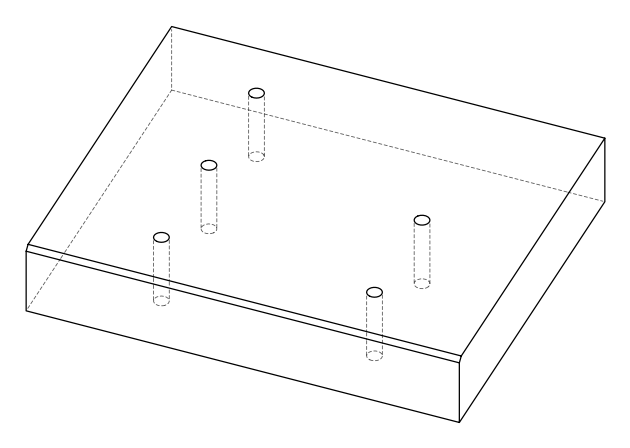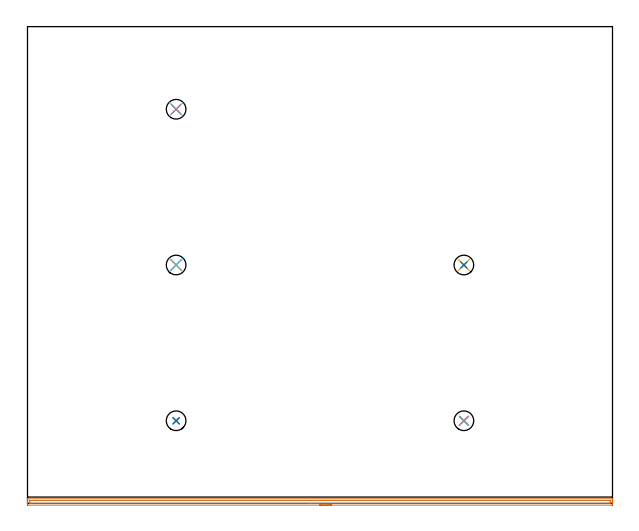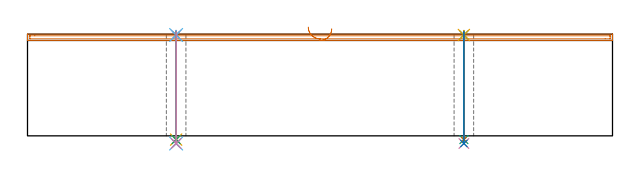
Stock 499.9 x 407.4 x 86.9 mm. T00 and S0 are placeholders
(PLAN: 16 operations, 11 tool changes, 12.1 min)
(1 AREA_MILL | FG_CHAMFER_SURFACE | UGT0205_001 | 8.19 min | 7291 mm3)
(2 SPOT_DRILL | STEP1HOLE | NXT0321_9005460120000 | 0.03 min | 8 mm3)
(3 SPOT_DRILL_1 | STEP1HOLE_1 | NXT0321_9005460120000 | 0.03 min | 1 mm3)
(4 SPOT_DRILL_2 | STEP1HOLE_2 | NXT0321_9005460120000 | 0.03 min | 5 mm3)
(5 SPOT_DRILL_3 | STEP1HOLE_3 | NXT0321_9005460120000 | 0.03 min | 2 mm3)
(6 SPOT_DRILL_4 | STEP1HOLE_4 | NXT0321_9005460120000 | 0.03 min | 5 mm3)
(7 DRILL_THROUGH_HOLE_INTO_CENTER | STEP1HOLE | NXT0301_065 | 0.37 min | 5973 mm3)
(8 DRILL_TO_ENLARGE_THROUGH_HOLE | STEP1HOLE | UGT0301_291 | 0.38 min | 13233 mm3)
(9 DRILL_THROUGH_HOLE_INTO_CENTER_1 | STEP1HOLE_1 | NXT0301_065 | 0.37 min | 5975 mm3)
(10 DRILL_TO_ENLARGE_THROUGH_HOLE_1 | STEP1HOLE_1 | UGT0301_291 | 0.38 min | 13232 mm3)
(11 DRILL_THROUGH_HOLE_INTO_CENTER_2 | STEP1HOLE_2 | NXT0301_065 | 0.37 min | 5976 mm3)
(12 DRILL_TO_ENLARGE_THROUGH_HOLE_2 | STEP1HOLE_2 | UGT0301_291 | 0.38 min | 13232 mm3)
(13 DRILL_THROUGH_HOLE_INTO_CENTER_3 | STEP1HOLE_3 | NXT0301_065 | 0.37 min | 5976 mm3)
(14 DRILL_TO_ENLARGE_THROUGH_HOLE_3 | STEP1HOLE_3 | UGT0301_291 | 0.38 min | 13237 mm3)
(15 DRILL_THROUGH_HOLE_INTO_CENTER_4 | STEP1HOLE_4 | NXT0301_065 | 0.37 min | 5975 mm3)
(16 DRILL_TO_ENLARGE_THROUGH_HOLE_4 | STEP1HOLE_4 | UGT0301_291 | 0.38 min | 13227 mm3)
(TOOL UGT0205_001 | Chamfer Mill 20 x 3 x 45 deg. | D20 FL50 Z2)
(TOOL NXT0321_9005460120000 | NC Spot Drill, 142deg, 12mm, Carbide, Uncoated | D12 PA142 FL30 Z2)
(TOOL NXT0301_065 | Carbide Drill 9.4mm [860.1-0940-075A1-MM 2214] | D9.4 PA140 FL98 Z2)
(TOOL UGT0301_291 | Twist Drill 16.8 mm | D16.8 PA118 FL125 Z2)
(OP 1 AREA_MILL)
G17 G21 G94 G90
T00 M6
G54
G17 G0 G90 X259.95 Y-1.5 S1061 M3
G43 Z96.9 H0
Z91.5
G94 G1 X259.912 Z90.628 F250.
X259.798 Z89.764
X259.609 Z88.912
X259.347 Z88.08
X259.013 Z87.274
X258.61 Z86.5
X258.142 Z85.764
X257.611 Z85.072
X257.021 Z84.429
X256.378 Z83.84
X255.686 Z83.309
X254.95 Z82.84
X254.176 Z82.437
X253.37 Z82.103
X252.538 Z81.841
X251.687 Z81.652
X250.822 Z81.538
X249.95 Z81.5
X0.622
X0.133 Y-1.494 Z81.503
X0.009 Y-1.491 Z81.505
X0. Y-1.01 Z81.986
Y0.758 Z83.752
Y1.295 Z84.292
Y1.642 Z84.638
Y2.179 Z85.176
Y2.526 Z85.521
Y3.22 Z86.22
Y3.516 Z86.515
Y3.881 Z86.872
X0.008 Y3.897 Z86.888
X0.175 Y3.9 Z86.9
X499.725
X499.892 Y3.897 Z86.888
X499.9 Y3.881 Z86.872
Y3.516 Z86.516
Y3.22 Z86.219
Y2.526 Z85.521
Y1.295 Z84.292
Y0.758 Z83.752
Y0.142 Z83.138
Y-0.126 Z82.869
Y-0.742 Z82.254
X499.897 Y-1.01 Z81.986
X499.891 Y-1.491 Z81.505
X499.767 Y-1.495 Z81.503
X499.278 Y-1.5 Z81.5
X249.95
Y-0.086 Z82.914
X2.368 Y-0.085 Z82.915
X2.013 Y-0.079 Z82.921
X2.007 Y0.035 Z83.035
X2.001 Y0.278 Z83.278
Y2.046 Z85.046
X2.01 Y2.451 Z85.451
X2.018 Y2.48 Z85.48
X2.037 Y2.482 Z85.482
X2.09 Y2.485 Z85.485
X6.27 Y2.486 Z85.486
X497.532 Y2.485 Z85.485
X497.887 Y2.479 Z85.479
X497.893 Y2.365 Z85.365
X497.899 Y2.122 Z85.122
Y0.354 Z83.354
X497.89 Y-0.051 Z82.949
X497.882 Y-0.08 Z82.92
X497.863 Y-0.082 Z82.918
X497.81 Y-0.085 Z82.915
X493.623 Y-0.086 Z82.914
X249.95
X249.078 Z82.952
X248.214 Z83.066
X247.362 Z83.255
X246.53 Z83.517
X245.724 Z83.851
X244.95 Z84.254
X244.214 Z84.723
X243.522 Z85.254
X242.879 Z85.843
X242.29 Z86.486
X241.759 Z87.178
X241.29 Z87.914
X240.887 Z88.688
X240.553 Z89.494
X240.291 Z90.326
X240.102 Z91.178
X239.988 Z92.043
X239.95 Z92.914
G0 Z96.9
M5
M2
(OP 2 SPOT_DRILL)
G17 G21 G94 G90
T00 M6
G54
G17 G0 G90 X127. Y70.6 S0 M3
G43 Z96.9 H0
G94 G81 G98 Z86.177 F250. R89.9
G80
M5
M2
(OP 3 SPOT_DRILL_1)
G17 G21 G94 G90
T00 M6
G54
G17 G0 G90 X372.9 Y70.6 S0 M3
G43 Z96.9 H0
G94 G81 G98 Z86.177 F250. R89.9
G80
M5
M2
(OP 4 SPOT_DRILL_2)
G17 G21 G94 G90
T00 M6
G54
G17 G0 G90 X127. Y203.7 S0 M3
G43 Z96.9 H0
G94 G81 G98 Z86.177 F250. R89.9
G80
M5
M2
(OP 5 SPOT_DRILL_3)
G17 G21 G94 G90
T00 M6
G54
G17 G0 G90 X372.9 Y203.7 S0 M3
G43 Z96.9 H0
G94 G81 G98 Z86.177 F250. R89.9
G80
M5
M2
(OP 6 SPOT_DRILL_4)
G17 G21 G94 G90
T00 M6
G54
G17 G0 G90 X127. Y336.8 S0 M3
G43 Z96.9 H0
G94 G81 G98 Z86.177 F250. R89.9
G80
M5
M2
(OP 7 DRILL_THROUGH_HOLE_INTO_CENTER)
G17 G21 G94 G90
T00 M6
G54
G17 G0 G90 X127. Y70.6 S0 M3
G43 Z96.9 H1
G94 G73 G98 Z-3.211 F250. Q9.011 R88.9
G80
M5
M2
(OP 8 DRILL_TO_ENLARGE_THROUGH_HOLE)
G17 G21 G94 G90
T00 M6
G54
G17 G0 G90 X127. Y70.6 S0 M3
G43 Z96.9 H0
G94 G73 G98 Z-6.547 F250. Q15.575 R88.9
G80
M5
M2
(OP 9 DRILL_THROUGH_HOLE_INTO_CENTER_1)
G17 G21 G94 G90
T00 M6
G54
G17 G0 G90 X372.9 Y70.6 S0 M3
G43 Z96.9 H1
G94 G73 G98 Z-3.211 F250. Q9.011 R88.9
G80
M5
M2
(OP 10 DRILL_TO_ENLARGE_THROUGH_HOLE_1)
G17 G21 G94 G90
T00 M6
G54
G17 G0 G90 X372.9 Y70.6 S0 M3
G43 Z96.9 H0
G94 G73 G98 Z-6.547 F250. Q15.575 R88.9
G80
M5
M2
(OP 11 DRILL_THROUGH_HOLE_INTO_CENTER_2)
G17 G21 G94 G90
T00 M6
G54
G17 G0 G90 X127. Y203.7 S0 M3
G43 Z96.9 H1
G94 G73 G98 Z-3.211 F250. Q9.011 R88.9
G80
M5
M2
(OP 12 DRILL_TO_ENLARGE_THROUGH_HOLE_2)
G17 G21 G94 G90
T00 M6
G54
G17 G0 G90 X127. Y203.7 S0 M3
G43 Z96.9 H0
G94 G73 G98 Z-6.547 F250. Q15.575 R88.9
G80
M5
M2
(OP 13 DRILL_THROUGH_HOLE_INTO_CENTER_3)
G17 G21 G94 G90
T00 M6
G54
G17 G0 G90 X372.9 Y203.7 S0 M3
G43 Z96.9 H1
G94 G73 G98 Z-3.211 F250. Q9.011 R88.9
G80
M5
M2
(OP 14 DRILL_TO_ENLARGE_THROUGH_HOLE_3)
G17 G21 G94 G90
T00 M6
G54
G17 G0 G90 X372.9 Y203.7 S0 M3
G43 Z96.9 H0
G94 G73 G98 Z-6.547 F250. Q15.575 R88.9
G80
M5
M2
(OP 15 DRILL_THROUGH_HOLE_INTO_CENTER_4)
G17 G21 G94 G90
T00 M6
G54
G17 G0 G90 X127. Y336.8 S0 M3
G43 Z96.9 H1
G94 G73 G98 Z-3.211 F250. Q9.011 R88.9
G80
M5
M2
(OP 16 DRILL_TO_ENLARGE_THROUGH_HOLE_4)
G17 G21 G94 G90
T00 M6
G54
G17 G0 G90 X127. Y336.8 S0 M3
G43 Z96.9 H0
G94 G73 G98 Z-6.547 F250. Q15.575 R88.9
G80
M5
M2
